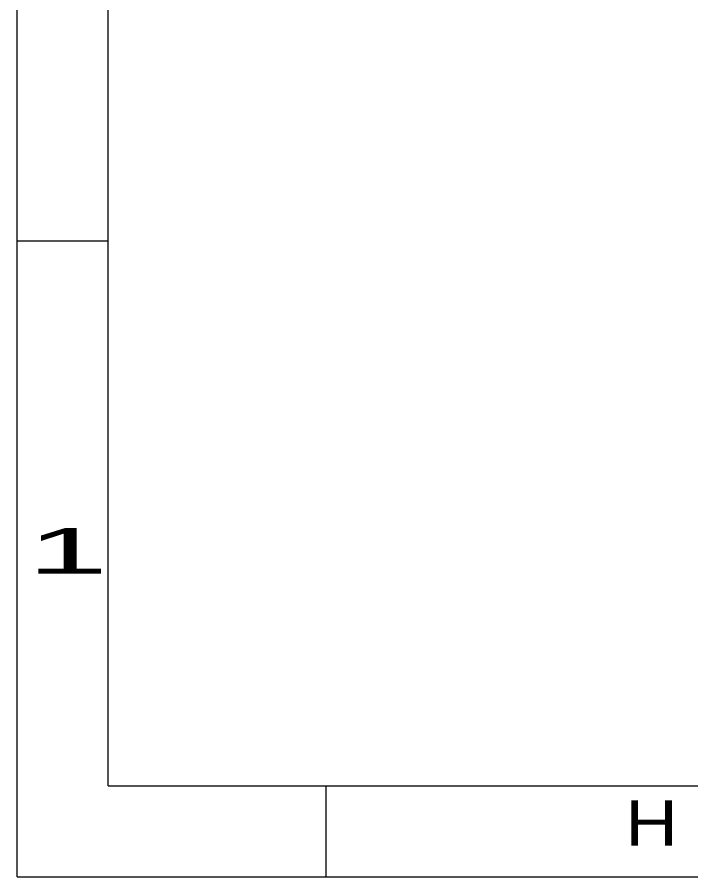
# Model space of a CAD drawing. Header units: inches. Extents: x 0 to 40, y 35.9 to 64.1.
# Drawn here: x 0.01 to 5, y 35.87 to 42.24 of the extents above; entities that cross this region are included whole.
import ezdxf

# ---------------------------------------------------------------- set-up
doc = ezdxf.new("R2010")
doc.units = ezdxf.units.IN
doc.header["$MEASUREMENT"] = 0

# ---------------------------------------------------------------- blocks, each defined once
blk = doc.blocks.new('block 3729')
at = {"lineweight": 0}
blk.add_lwpolyline([(0.0118, 40.583), (0.6849, 40.583)], dxfattribs=at)
blk = doc.blocks.new('block 3732')
at = {"lineweight": 0}
blk.add_lwpolyline([(0.6849, 36.5445), (39.3201, 36.5445)], dxfattribs=at)
blk = doc.blocks.new('block 3735')
at = {"lineweight": 0}
blk.add_lwpolyline([(0.0118, 35.8714), (39.9933, 35.8714)], dxfattribs=at)
blk = doc.blocks.new('block 3737')
at = {"lineweight": 0}
blk.add_lwpolyline([(2.3003, 35.8714), (2.3003, 36.5445)], dxfattribs=at)
blk = doc.blocks.new('block 3738')
at = {"lineweight": 0}
blk.add_lwpolyline([(0.6849, 36.5445), (0.6849, 63.468)], dxfattribs=at)
blk = doc.blocks.new('block 3739')
at = {"lineweight": 0}
blk.add_lwpolyline([(0.0118, 35.8714), (0.0118, 64.1411)], dxfattribs=at)
blk = doc.blocks.new('block 3745')
at = {"color": 2, "true_color": 0xffff00, "insert": (0.085, 38.1185), "char_height": 0.336544, "attachment_point": 7}
blk.add_mtext('\\fAdobe Song Std L|b0|i0|c0|p34;\\W2.4;1', dxfattribs=at)
blk = doc.blocks.new('block 3754')
at = {"color": 2, "true_color": 0xffff00, "insert": (4.5155, 36.1011), "char_height": 0.336544, "attachment_point": 7}
blk.add_mtext('\\fAdobe Song Std L|b0|i0|c0|p34;\\W1.2;H', dxfattribs=at)
blk = doc.blocks.new('block 3705')
for name in ['block 3739', 'block 3738', 'block 3729', 'block 3745', 'block 3732', 'block 3737', 'block 3754', 'block 3735']:
    blk.add_blockref(name, (0, 0))

msp = doc.modelspace()

# ---------------------------------------------------------------- block references
msp.add_blockref('block 3705', (0, 0))

doc.saveas('drawing.dxf')
